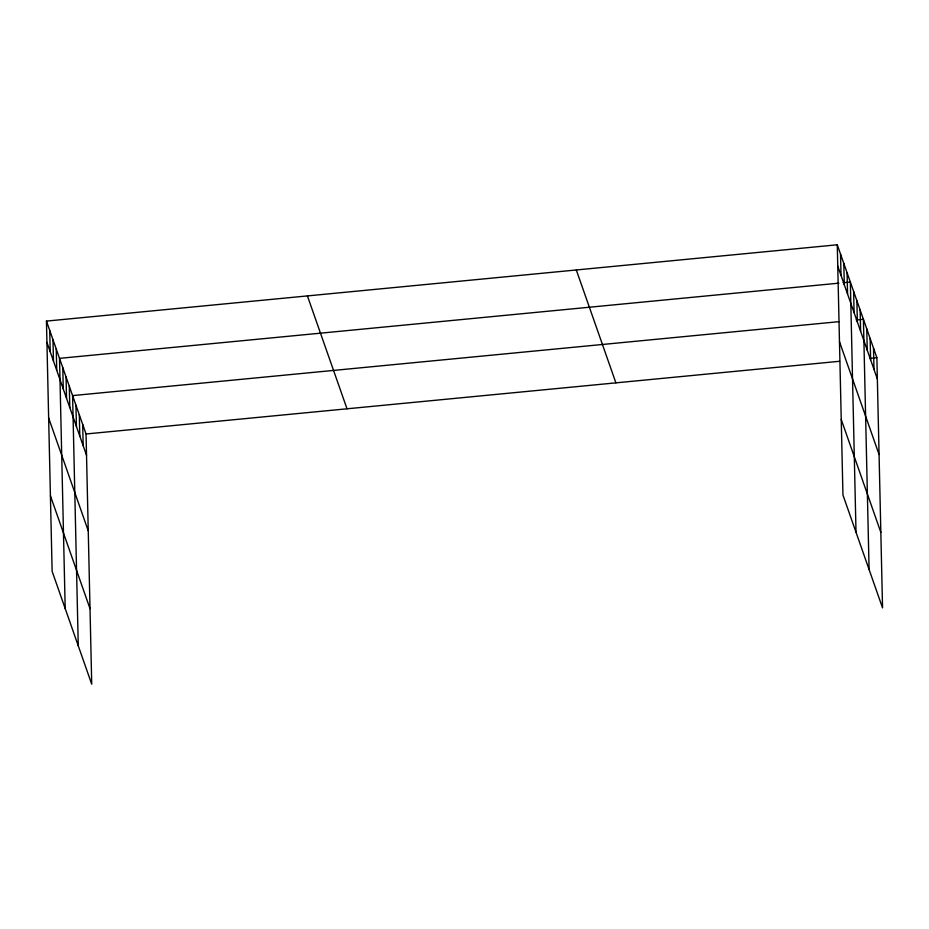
<?xml version="1.0" encoding="UTF-8"?>
<svg xmlns="http://www.w3.org/2000/svg" width="929" height="929" viewBox="0 0 929 929"><rect width="100%" height="100%" fill="white"/><g stroke="black" fill="none" stroke-linecap="round" stroke-linejoin="round"><path stroke-width="1.39" d="M46.45 321.097L86.049 433.982L91.727 684.208L52.129 571.312L46.45 321.097L837.273 244.791L876.871 357.688L882.55 607.903L842.951 495.018L837.273 244.791M838.875 283.159L59.514 358.35L65.193 608.565M843.172 282.741L850.337 282.044L856.015 532.271M839.026 321.655L72.59 395.603L78.268 645.818M856.236 319.994L863.413 319.297L869.091 569.523M86.049 433.982L839.595 361.276M869.707 358.373L876.871 357.688M837.761 266.112L877.359 378.997M839.468 341.651L879.066 454.536M841.233 419.478L880.831 532.363M576.305 269.979L615.904 382.864M307.418 295.921L347.016 408.806M46.938 342.406L86.536 455.303M48.645 417.945L88.243 530.842M50.41 495.772L90.008 608.669M873.504 348.085L873.992 369.405M870.136 338.493L870.624 359.802M866.769 328.901L867.256 350.21M860.138 309.984L860.626 331.305M856.875 300.671L857.362 321.991M853.612 291.358L854.088 312.678M847.074 272.731L847.562 294.052M843.811 263.418L844.287 284.738M840.536 254.105L841.024 275.425M82.681 424.39L83.169 445.711M79.313 414.798L79.801 436.107M75.946 405.195L76.433 426.516M69.315 386.29L69.803 407.61M66.052 376.977L66.54 398.297M62.789 367.663L63.265 388.972M56.251 349.037L56.739 370.346M52.988 339.724L53.464 361.033M49.713 330.41L50.201 351.719"/></g></svg>
